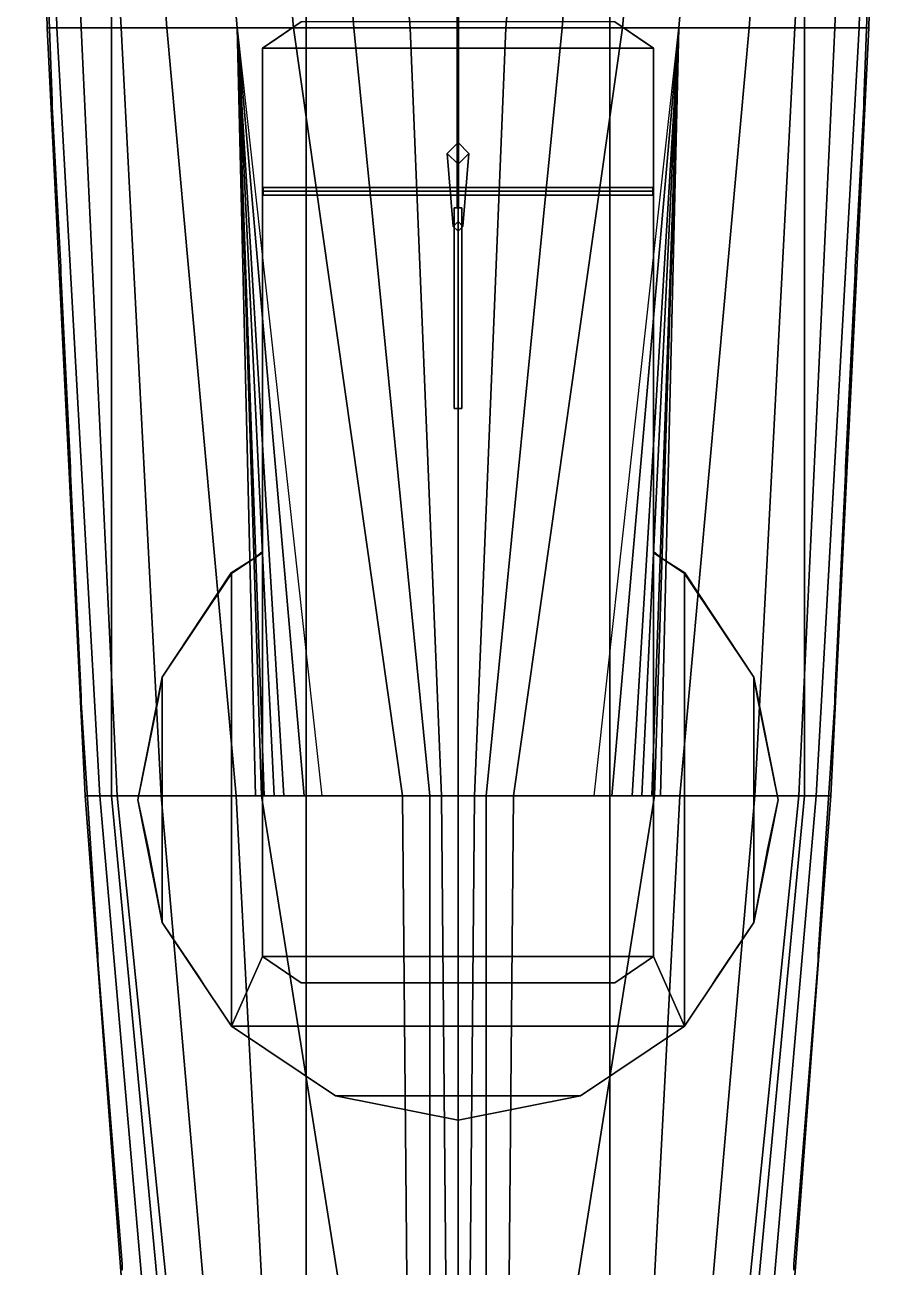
# Model space of a CAD drawing. Extents: x -4.6 to 4.6, y -46 to 43.8.
# Drawn here: x -4.45 to 4.45, y -32.12 to -19.36 of the extents above; entities that cross this region are included whole.
import ezdxf

# ---------------------------------------------------------------- set-up
doc = ezdxf.new("R2010")
doc.units = 0
doc.layers.get('0').update_dxf_attribs({"linetype": 'CONTINUOUS'})
doc.layers.add('RAILINGS', color=6, linetype='CONTINUOUS')
doc.layers.add('SUPERSTRUCTURE', color=3, linetype='CONTINUOUS')

msp = doc.modelspace()

# ---------------------------------------------------------------- linework, layer by layer
for points in [[(-0.01, -21.23, 12.44), (0.005, -21.23, 12.449), (0.005, 7.86, 19.67), (-0.01, 7.86, 19.66)], [(0.005, -21.23, 12.431), (-0.01, -21.23, 12.44), (-0.01, 7.86, 19.66), (0.005, 7.86, 19.65)], [(0.005, -21.23, 12.449), (0.005, -21.23, 12.431), (0.005, 7.86, 19.65), (0.005, 7.86, 19.67)], [(-4.45, -9.8, 2.87), (-4.35, -9.8, -0.05), (-4.12, -19.39, 0.93), (-4.22, -19.39, 2.89)], [(-3.56, -9.8, 2.98), (-4.45, -9.8, 2.87), (-4.22, -19.39, 2.89), (-3.56, -19.39, 2.98)], [(-4.35, -9.8, -0.05), (-4.21, -9.8, -0.6), (-3.87, -19.39, -0.08), (-4.12, -19.39, 0.93)], [(-4.21, -9.8, -0.6), (-3.99, -9.8, -1.15), (-3.46, -19.39, -0.98), (-3.87, -19.39, -0.08)], [(-3.99, -9.8, -1.15), (-3.69, -9.8, -1.7), (-2.99, -19.39, -1.7), (-3.46, -19.39, -0.98)], [(-3.69, -9.8, -1.7), (-3.11, -9.8, -2.46), (-2.27, -19.39, -2.46), (-2.99, -19.39, -1.7)], [(-1.56, -9.8, 3.08), (-3.56, -9.8, 2.98), (-3.56, -19.39, 2.98), (-1.56, -19.39, 3.08)], [(-3.11, -9.8, -2.46), (-2.54, -9.8, -2.96), (-1.69, -19.39, -2.9), (-2.27, -19.39, -2.46)], [(-2.54, -9.8, -2.96), (-1.82, -9.8, -3.35), (-1.07, -19.39, -3.23), (-1.69, -19.39, -2.9)], [(-1.82, -9.8, -3.35), (-1.34, -9.8, -3.45), (-0.49, -19.39, -3.44), (-1.07, -19.39, -3.23)], [(0, -9.8, 3.08), (-1.56, -9.8, 3.08), (-1.56, -19.39, 3.08), (0, -19.39, 3.08)], [(0, -19.39, -3.48), (-0.49, -19.39, -3.44), (-1.34, -9.8, -3.45), (0, -9.8, -3.48)], [(0, -9.8, -3.48), (1.34, -9.8, -3.45), (0.49, -19.39, -3.44), (0, -19.39, -3.48)], [(0, -19.39, 3.08), (1.56, -19.39, 3.08), (1.56, -9.8, 3.08), (0, -9.8, 3.08)], [(1.07, -19.39, -3.23), (0.49, -19.39, -3.44), (1.34, -9.8, -3.45), (1.82, -9.8, -3.35)], [(1.69, -19.39, -2.9), (1.07, -19.39, -3.23), (1.82, -9.8, -3.35), (2.54, -9.8, -2.96)], [(1.56, -19.39, 3.08), (3.56, -19.39, 2.98), (3.56, -9.8, 2.98), (1.56, -9.8, 3.08)], [(2.27, -19.39, -2.46), (1.69, -19.39, -2.9), (2.54, -9.8, -2.96), (3.11, -9.8, -2.46)], [(2.99, -19.39, -1.7), (2.27, -19.39, -2.46), (3.11, -9.8, -2.46), (3.69, -9.8, -1.7)], [(3.46, -19.39, -0.98), (2.99, -19.39, -1.7), (3.69, -9.8, -1.7), (3.99, -9.8, -1.15)], [(3.87, -19.39, -0.08), (3.46, -19.39, -0.98), (3.99, -9.8, -1.15), (4.21, -9.8, -0.6)], [(3.56, -19.39, 2.98), (4.22, -19.39, 2.89), (4.45, -9.8, 2.87), (3.56, -9.8, 2.98)], [(4.12, -19.39, 0.93), (3.87, -19.39, -0.08), (4.21, -9.8, -0.6), (4.35, -9.8, -0.05)], [(4.22, -19.39, 2.89), (4.12, -19.39, 0.93), (4.35, -9.8, -0.05), (4.45, -9.8, 2.87)], [(-4.22, -19.39, 2.89), (-4.12, -19.39, 0.93), (-3.68, -27.28, 0.64), (-3.83, -27.28, 2.93)], [(-3.56, -19.39, 2.98), (-4.22, -19.39, 2.89), (-3.83, -27.28, 2.93), (-3.56, -27.28, 2.98)], [(-4.12, -19.39, 0.93), (-3.87, -19.39, -0.08), (-3.5, -27.28, 0.21), (-3.68, -27.28, 0.64)], [(-3.87, -19.39, -0.08), (-3.46, -19.39, -0.98), (-3.05, -27.28, -0.38), (-3.5, -27.28, 0.21)], [(-1.56, -19.39, 3.08), (-3.56, -19.39, 2.98), (-3.56, -27.28, 2.98), (-1.56, -27.28, 3.08)], [(-3.46, -19.39, -0.98), (-2.99, -19.39, -1.7), (-2.28, -27.28, -1.06), (-3.05, -27.28, -0.38)], [(-2.99, -19.39, -1.7), (-2.27, -19.39, -2.46), (-2.02, -27.28, -1.47), (-2.28, -27.28, -1.06)], [(-2.27, -19.39, -2.46), (-1.69, -19.39, -2.9), (-0.57, -27.28, -2.75), (-2.02, -27.28, -1.47)], [(-2.27, -19.39, -2.46), (-2.27, -19.39, -2.46), (-1.4, -27.28, -2.01), (-1.58, -27.28, -2.01)], [(-2.27, -19.39, -2.46), (-2.27, -19.39, -2.46), (-1.58, -27.28, -2.01), (-1.79, -27.28, -2.1)], [(-2.27, -19.39, -2.46), (-2.27, -19.39, -2.46), (-1.79, -27.28, -2.1), (-1.89, -27.28, -2.1)], [(-2.27, -19.39, -2.46), (-2.27, -19.39, -2.46), (-1.89, -27.28, -2.1), (-1.99, -27.28, -2.05)], [(-2.27, -19.39, -2.46), (-2.27, -19.39, -2.46), (-1.99, -27.28, -2.05), (-2.08, -27.28, -1.9)], [(-2.27, -19.39, -2.46), (-2.27, -19.39, -2.46), (-2.08, -27.28, -1.9), (-2.08, -27.28, -1.78)], [(-2.27, -19.39, -2.46), (-2.27, -19.39, -2.46), (-2.08, -27.28, -1.78), (-2.02, -27.28, -1.66)], [(-2.27, -19.39, -2.46), (-2.27, -19.39, -2.46), (-2.02, -27.28, -1.66), (-2.02, -27.28, -1.47)], [(-1.69, -19.39, -2.9), (-1.07, -19.39, -3.23), (-0.29, -27.28, -3.12), (-0.57, -27.28, -2.75)], [(0, -19.39, 3.08), (-1.56, -19.39, 3.08), (-1.56, -27.28, 3.08), (0, -27.28, 3.08)], [(-1.07, -19.39, -3.23), (-0.49, -19.39, -3.44), (-0.17, -27.28, -3.37), (-0.29, -27.28, -3.12)], [(0, -27.28, -3.48), (-0.17, -27.28, -3.37), (-0.49, -19.39, -3.44), (0, -19.39, -3.48)], [(0, -19.39, -3.48), (0.49, -19.39, -3.44), (0.17, -27.28, -3.37), (0, -27.28, -3.48)], [(0, -27.28, 3.08), (1.56, -27.28, 3.08), (1.56, -19.39, 3.08), (0, -19.39, 3.08)], [(0.29, -27.28, -3.12), (0.17, -27.28, -3.37), (0.49, -19.39, -3.44), (1.07, -19.39, -3.23)], [(0.57, -27.28, -2.75), (0.29, -27.28, -3.12), (1.07, -19.39, -3.23), (1.69, -19.39, -2.9)], [(2.02, -27.28, -1.47), (0.57, -27.28, -2.75), (1.69, -19.39, -2.9), (2.27, -19.39, -2.46)], [(1.58, -27.28, -2.01), (1.4, -27.28, -2.01), (2.27, -19.39, -2.46)], [(1.56, -27.28, 3.08), (3.56, -27.28, 2.98), (3.56, -19.39, 2.98), (1.56, -19.39, 3.08)], [(1.79, -27.28, -2.1), (1.58, -27.28, -2.01), (2.27, -19.39, -2.46)], [(1.89, -27.28, -2.1), (1.79, -27.28, -2.1), (2.27, -19.39, -2.46)], [(1.99, -27.28, -2.05), (1.89, -27.28, -2.1), (2.27, -19.39, -2.46)], [(2.08, -27.28, -1.9), (1.99, -27.28, -2.05), (2.27, -19.39, -2.46)], [(2.28, -27.28, -1.06), (2.02, -27.28, -1.47), (2.27, -19.39, -2.46), (2.99, -19.39, -1.7)], [(2.02, -27.28, -1.47), (2.02, -27.28, -1.66), (2.27, -19.39, -2.46)], [(2.02, -27.28, -1.66), (2.08, -27.28, -1.78), (2.27, -19.39, -2.46)], [(2.08, -27.28, -1.78), (2.08, -27.28, -1.9), (2.27, -19.39, -2.46)], [(3.05, -27.28, -0.38), (2.28, -27.28, -1.06), (2.99, -19.39, -1.7), (3.46, -19.39, -0.98)], [(3.5, -27.28, 0.21), (3.05, -27.28, -0.38), (3.46, -19.39, -0.98), (3.87, -19.39, -0.08)], [(3.68, -27.28, 0.64), (3.5, -27.28, 0.21), (3.87, -19.39, -0.08), (4.12, -19.39, 0.93)], [(3.56, -27.28, 2.98), (3.83, -27.28, 2.93), (4.22, -19.39, 2.89), (3.56, -19.39, 2.98)], [(3.83, -27.28, 2.93), (3.68, -27.28, 0.64), (4.12, -19.39, 0.93), (4.22, -19.39, 2.89)], [(0, -20.57, 5.02), (-0.11, -20.68, 5.02), (-0.05, -21.43, 14.13), (0, -21.38, 14.13)], [(0.11, -20.68, 5.02), (0, -20.57, 5.02), (0, -21.38, 14.13), (0.05, -21.43, 14.13)], [(-0.11, -20.68, 5.02), (0, -20.79, 5.02), (0, -21.48, 14.13), (-0.05, -21.43, 14.13)], [(0, -20.79, 5.02), (0.11, -20.68, 5.02), (0.05, -21.43, 14.13), (0, -21.48, 14.13)], [(-2, -21.03, 9.73), (-2, -21.07, 9.77), (2, -21.07, 9.77), (2, -21.03, 9.73)], [(-2, -21.07, 9.69), (-2, -21.03, 9.73), (2, -21.03, 9.73), (2, -21.07, 9.69)], [(-2, -21.03, 9.73), (-2, -21.07, 9.69), (-2, -21.11, 9.73), (-2, -21.07, 9.77)], [(2, -21.07, 9.77), (2, -21.11, 9.73), (2, -21.07, 9.69), (2, -21.03, 9.73)], [(-2, -21.07, 9.77), (-2, -21.11, 9.73), (2, -21.11, 9.73), (2, -21.07, 9.77)], [(-2, -21.11, 9.73), (-2, -21.07, 9.69), (2, -21.07, 9.69), (2, -21.11, 9.73)], [(-0.04, -21.24, 11.77), (0, -21.24, 11.73), (0, -23.3, 13.16), (-0.04, -23.3, 13.2)], [(0, -21.24, 11.81), (-0.04, -21.24, 11.77), (-0.04, -23.3, 13.2), (0, -23.3, 13.24)], [(0, -21.24, 11.73), (0.04, -21.24, 11.77), (0.04, -23.3, 13.2), (0, -23.3, 13.16)], [(0.04, -21.24, 11.77), (0, -21.24, 11.81), (0, -23.3, 13.24), (0.04, -23.3, 13.2)], [(0.05, -21.43, 14.13), (0, -21.38, 14.13), (-0.05, -21.43, 14.13), (0, -21.48, 14.13)], [(0.04, -23.3, 13.2), (0, -23.3, 13.24), (-0.04, -23.3, 13.2), (0, -23.3, 13.16)], [(-2.326, -24.994, 5.02), (-2.01, -24.782, 5.02), (-2.01, -24.782, 4.92), (-2.326, -24.994, 4.92)], [(-2.326, -29.646, 5.02), (-2.01, -28.93, 5.02), (-2.01, -24.782, 5.02), (-2.326, -24.994, 5.02)], [(-2.326, -24.994, 4.92), (-2.01, -24.782, 4.92), (-2.01, -28.93, 4.92), (-2.326, -29.646, 4.92)], [(2.01, -24.782, 5.02), (2.326, -24.994, 5.02), (2.326, -24.994, 4.92), (2.01, -24.782, 4.92)], [(2.326, -29.646, 4.92), (2.01, -28.93, 4.92), (2.01, -24.782, 4.92), (2.326, -24.994, 4.92)], [(2.326, -24.994, 5.02), (2.01, -24.782, 5.02), (2.01, -28.93, 5.02), (2.326, -29.646, 5.02)], [(-3.04, -26.061, 5.02), (-2.326, -24.994, 5.02), (-2.326, -24.994, 4.92), (-3.04, -26.061, 4.92)], [(-3.04, -28.579, 5.02), (-2.326, -29.646, 5.02), (-2.326, -24.994, 5.02), (-3.04, -26.061, 5.02)], [(-3.04, -26.061, 4.92), (-2.326, -24.994, 4.92), (-2.326, -29.646, 4.92), (-3.04, -28.579, 4.92)], [(2.326, -24.994, 5.02), (3.04, -26.061, 5.02), (3.04, -26.061, 4.92), (2.326, -24.994, 4.92)], [(3.04, -28.579, 4.92), (2.326, -29.646, 4.92), (2.326, -24.994, 4.92), (3.04, -26.061, 4.92)], [(3.04, -26.061, 5.02), (2.326, -24.994, 5.02), (2.326, -29.646, 5.02), (3.04, -28.579, 5.02)], [(-3.29, -27.32, 5.02), (-3.04, -26.061, 5.02), (-3.04, -26.061, 4.92), (-3.29, -27.32, 4.92)], [(-3.29, -27.32, 5.02), (-3.04, -28.579, 5.02), (-3.04, -26.061, 5.02), (-3.29, -27.32, 5.02)], [(-3.29, -27.32, 4.92), (-3.04, -26.061, 4.92), (-3.04, -28.579, 4.92), (-3.29, -27.32, 4.92)], [(3.04, -26.061, 5.02), (3.29, -27.32, 5.02), (3.29, -27.32, 4.92), (3.04, -26.061, 4.92)], [(3.29, -27.32, 4.92), (3.04, -28.579, 4.92), (3.04, -26.061, 4.92), (3.29, -27.32, 4.92)], [(3.29, -27.32, 5.02), (3.04, -26.061, 5.02), (3.04, -28.579, 5.02), (3.29, -27.32, 5.02)], [(-3.83, -27.28, 2.93), (-3.68, -27.28, 0.64), (-3.02, -34.9, 0.98), (-3.26, -34.9, 2.88)], [(-3.56, -27.28, 2.98), (-3.83, -27.28, 2.93), (-3.26, -34.9, 2.88), (-2.84, -34.9, 3.01)], [(-3.68, -27.28, 0.64), (-3.5, -27.28, 0.21), (-2.73, -34.9, 0.33), (-3.02, -34.9, 0.98)], [(-1.56, -27.28, 3.08), (-3.56, -27.28, 2.98), (-2.84, -34.9, 3.01), (-1.56, -34.9, 3.08)], [(-3.5, -27.28, 0.21), (-3.05, -27.28, -0.38), (-2.39, -34.9, -0.1), (-2.73, -34.9, 0.33)], [(-3.05, -27.28, -0.38), (-2.28, -27.28, -1.06), (-1.88, -34.9, -0.45), (-2.39, -34.9, -0.1)], [(-2.28, -27.28, -1.06), (-2.02, -27.28, -1.47), (-0.81, -34.9, -0.98), (-1.88, -34.9, -0.45)], [(-2.08, -27.28, -1.78), (-1.79, -27.28, -2.1), (-1.58, -27.28, -2.01), (-2.02, -27.28, -1.66)], [(-2.08, -27.28, -1.9), (-1.89, -27.28, -2.1), (-1.79, -27.28, -2.1), (-2.08, -27.28, -1.78)], [(-1.99, -27.28, -2.05), (-1.99, -27.28, -2.05), (-1.89, -27.28, -2.1), (-2.08, -27.28, -1.9)], [(-2.02, -27.28, -1.47), (-0.57, -27.28, -2.75), (-0.5, -34.9, -1.2), (-0.81, -34.9, -0.98)], [(-2.02, -27.28, -1.66), (-1.58, -27.28, -2.01), (-1.4, -27.28, -2.01), (-2.02, -27.28, -1.47)], [(0, -27.28, 3.08), (-1.56, -27.28, 3.08), (-1.56, -34.9, 3.08), (0, -34.9, 3.08)], [(-0.57, -27.28, -2.75), (-0.29, -27.28, -3.12), (-0.29, -34.9, -1.47), (-0.5, -34.9, -1.2)], [(-0.29, -27.28, -3.12), (-0.17, -27.28, -3.37), (-0.1, -34.9, -1.79), (-0.29, -34.9, -1.47)], [(0, -34.9, -2.04), (-0.1, -34.9, -1.79), (-0.17, -27.28, -3.37), (0, -27.28, -3.48)], [(0, -34.9, 3.08), (1.56, -34.9, 3.08), (1.56, -27.28, 3.08), (0, -27.28, 3.08)], [(0, -27.28, -3.48), (0.17, -27.28, -3.37), (0.1, -34.9, -1.79), (0, -34.9, -2.04)], [(0.29, -34.9, -1.47), (0.1, -34.9, -1.79), (0.17, -27.28, -3.37), (0.29, -27.28, -3.12)], [(0.5, -34.9, -1.2), (0.29, -34.9, -1.47), (0.29, -27.28, -3.12), (0.57, -27.28, -2.75)], [(0.81, -34.9, -0.98), (0.5, -34.9, -1.2), (0.57, -27.28, -2.75), (2.02, -27.28, -1.47)], [(1.88, -34.9, -0.45), (0.81, -34.9, -0.98), (2.02, -27.28, -1.47), (2.28, -27.28, -1.06)], [(1.4, -27.28, -2.01), (1.58, -27.28, -2.01), (2.02, -27.28, -1.66), (2.02, -27.28, -1.47)], [(1.56, -34.9, 3.08), (2.84, -34.9, 3.01), (3.56, -27.28, 2.98), (1.56, -27.28, 3.08)], [(1.58, -27.28, -2.01), (1.79, -27.28, -2.1), (2.08, -27.28, -1.78), (2.02, -27.28, -1.66)], [(1.79, -27.28, -2.1), (1.89, -27.28, -2.1), (2.08, -27.28, -1.9), (2.08, -27.28, -1.78)], [(2.39, -34.9, -0.1), (1.88, -34.9, -0.45), (2.28, -27.28, -1.06), (3.05, -27.28, -0.38)], [(1.89, -27.28, -2.1), (1.99, -27.28, -2.05), (1.99, -27.28, -2.05), (2.08, -27.28, -1.9)], [(2.73, -34.9, 0.33), (2.39, -34.9, -0.1), (3.05, -27.28, -0.38), (3.5, -27.28, 0.21)], [(3.02, -34.9, 0.98), (2.73, -34.9, 0.33), (3.5, -27.28, 0.21), (3.68, -27.28, 0.64)], [(2.84, -34.9, 3.01), (3.26, -34.9, 2.88), (3.83, -27.28, 2.93), (3.56, -27.28, 2.98)], [(3.26, -34.9, 2.88), (3.02, -34.9, 0.98), (3.68, -27.28, 0.64), (3.83, -27.28, 2.93)], [(-3.04, -28.579, 5.02), (-3.29, -27.32, 5.02), (-3.29, -27.32, 4.92), (-3.04, -28.579, 4.92)], [(3.29, -27.32, 5.02), (3.04, -28.579, 5.02), (3.04, -28.579, 4.92), (3.29, -27.32, 4.92)], [(-2.326, -29.646, 5.02), (-3.04, -28.579, 5.02), (-3.04, -28.579, 4.92), (-2.326, -29.646, 4.92)], [(3.04, -28.579, 5.02), (2.326, -29.646, 5.02), (2.326, -29.646, 4.92), (3.04, -28.579, 4.92)], [(2.326, -29.646, 5.02), (2.01, -28.93, 5.02), (-2.01, -28.93, 5.02), (-2.326, -29.646, 5.02)], [(-2.326, -29.646, 4.92), (-2.01, -28.93, 4.92), (2.01, -28.93, 4.92), (2.326, -29.646, 4.92)], [(-1.259, -30.36, 5.02), (-2.326, -29.646, 5.02), (-2.326, -29.646, 4.92), (-1.259, -30.36, 4.92)], [(1.259, -30.36, 5.02), (2.326, -29.646, 5.02), (-2.326, -29.646, 5.02), (-1.259, -30.36, 5.02)], [(-1.259, -30.36, 4.92), (-2.326, -29.646, 4.92), (2.326, -29.646, 4.92), (1.259, -30.36, 4.92)], [(2.326, -29.646, 5.02), (1.259, -30.36, 5.02), (1.259, -30.36, 4.92), (2.326, -29.646, 4.92)], [(0, -30.61, 5.02), (-1.259, -30.36, 5.02), (-1.259, -30.36, 4.92), (0, -30.61, 4.92)], [(0, -30.61, 5.02), (1.259, -30.36, 5.02), (-1.259, -30.36, 5.02), (0, -30.61, 5.02)], [(0, -30.61, 4.92), (-1.259, -30.36, 4.92), (1.259, -30.36, 4.92), (0, -30.61, 4.92)], [(1.259, -30.36, 5.02), (0, -30.61, 5.02), (0, -30.61, 4.92), (1.259, -30.36, 4.92)]]:
    msp.add_3dface(points)
at = {"layer": 'RAILINGS'}
for points in [[(-4.25, -17.92, 4.08), (-4.25, -17.92, 4.14), (-4.17, -20.14, 4.14), (-4.17, -20.14, 4.08)], [(-4.17, -20.14, 4.08), (-4.17, -20.14, 4.14), (-4.25, -17.92, 4.14), (-4.25, -17.92, 4.08)], [(-4.17, -20.14, 3.67), (-4.17, -20.14, 3.73), (-4.25, -17.92, 3.73), (-4.25, -17.92, 3.67)], [(-4.25, -17.92, 3.67), (-4.25, -17.92, 3.73), (-4.17, -20.14, 3.73), (-4.17, -20.14, 3.67)], [(-4.25, -17.92, 3.26), (-4.25, -17.92, 3.32), (-4.17, -20.14, 3.32), (-4.17, -20.14, 3.26)], [(-4.17, -20.14, 3.26), (-4.17, -20.14, 3.32), (-4.25, -17.92, 3.32), (-4.25, -17.92, 3.26)], [(4.17, -20.14, 3.26), (4.17, -20.14, 3.32), (4.25, -17.92, 3.32), (4.25, -17.92, 3.26)], [(4.25, -17.92, 3.26), (4.25, -17.92, 3.32), (4.17, -20.14, 3.32), (4.17, -20.14, 3.26)], [(4.25, -17.92, 3.67), (4.25, -17.92, 3.73), (4.17, -20.14, 3.73), (4.17, -20.14, 3.67)], [(4.17, -20.14, 3.67), (4.17, -20.14, 3.73), (4.25, -17.92, 3.73), (4.25, -17.92, 3.67)], [(4.17, -20.14, 4.08), (4.17, -20.14, 4.14), (4.25, -17.92, 4.14), (4.25, -17.92, 4.08)], [(4.25, -17.92, 4.08), (4.25, -17.92, 4.14), (4.17, -20.14, 4.14), (4.17, -20.14, 4.08)], [(-1.86, -19.5, 5.85), (-1.86, -19.5, 5.91), (-1.61, -19.33, 5.91), (-1.61, -19.33, 5.85)], [(-1.61, -19.33, 5.85), (-1.61, -19.33, 5.91), (-1.86, -19.5, 5.91), (-1.86, -19.5, 5.85)], [(-1.86, -19.5, 5.53), (-1.86, -19.5, 5.59), (-1.61, -19.33, 5.59), (-1.61, -19.33, 5.53)], [(-1.61, -19.33, 5.53), (-1.61, -19.33, 5.59), (-1.86, -19.5, 5.59), (-1.86, -19.5, 5.53)], [(1.61, -19.33, 5.53), (1.61, -19.33, 5.59), (1.86, -19.5, 5.59), (1.86, -19.5, 5.53)], [(1.86, -19.5, 5.53), (1.86, -19.5, 5.59), (1.61, -19.33, 5.59), (1.61, -19.33, 5.53)], [(1.86, -19.5, 5.85), (1.86, -19.5, 5.91), (1.61, -19.33, 5.91), (1.61, -19.33, 5.85)], [(1.61, -19.33, 5.85), (1.61, -19.33, 5.91), (1.86, -19.5, 5.91), (1.86, -19.5, 5.85)], [(-2.01, -19.6, 5.02), (-1.86, -19.5, 5.02), (-1.86, -19.5, 5.91), (-2.01, -19.6, 5.91)], [(-2.01, -19.6, 5.91), (-1.86, -19.5, 5.91), (-1.86, -19.5, 5.02), (-2.01, -19.6, 5.02)], [(2.01, -19.6, 5.91), (1.86, -19.5, 5.91), (1.86, -19.5, 5.02), (2.01, -19.6, 5.02)], [(2.01, -19.6, 5.02), (1.86, -19.5, 5.02), (1.86, -19.5, 5.91), (2.01, -19.6, 5.91)], [(-2.01, -23.4, 5.85), (-2.01, -23.4, 5.91), (-2.01, -19.6, 5.91), (-2.01, -19.6, 5.85)], [(-2.01, -19.6, 5.85), (-2.01, -19.6, 5.91), (-2.01, -23.4, 5.91), (-2.01, -23.4, 5.85)], [(-2.01, -23.4, 5.53), (-2.01, -23.4, 5.59), (-2.01, -19.6, 5.59), (-2.01, -19.6, 5.53)], [(-2.01, -19.6, 5.53), (-2.01, -19.6, 5.59), (-2.01, -23.4, 5.59), (-2.01, -23.4, 5.53)], [(2.01, -19.6, 5.53), (2.01, -19.6, 5.59), (2.01, -23.4, 5.59), (2.01, -23.4, 5.53)], [(2.01, -23.4, 5.53), (2.01, -23.4, 5.59), (2.01, -19.6, 5.59), (2.01, -19.6, 5.53)], [(2.01, -23.4, 5.85), (2.01, -23.4, 5.91), (2.01, -19.6, 5.91), (2.01, -19.6, 5.85)], [(2.01, -19.6, 5.85), (2.01, -19.6, 5.91), (2.01, -23.4, 5.91), (2.01, -23.4, 5.85)], [(-4.17, -20.2, 2.88), (-4.17, -20.14, 2.88), (-4.17, -20.14, 4.14), (-4.17, -20.2, 4.14)], [(-4.17, -20.2, 4.14), (-4.17, -20.14, 4.14), (-4.17, -20.14, 2.88), (-4.17, -20.2, 2.88)], [(4.17, -20.2, 2.88), (4.17, -20.14, 2.88), (4.17, -20.14, 4.14), (4.17, -20.2, 4.14)], [(4.17, -20.2, 4.14), (4.17, -20.14, 4.14), (4.17, -20.14, 2.88), (4.17, -20.2, 2.88)], [(-4.08, -21.85, 4.08), (-4.08, -21.85, 4.14), (-4.17, -20.2, 4.14), (-4.17, -20.2, 4.08)], [(-4.17, -20.2, 4.08), (-4.17, -20.2, 4.14), (-4.08, -21.85, 4.14), (-4.08, -21.85, 4.08)], [(-4.17, -20.2, 3.67), (-4.17, -20.2, 3.73), (-4.08, -21.85, 3.73), (-4.08, -21.85, 3.67)], [(-4.08, -21.85, 3.67), (-4.08, -21.85, 3.73), (-4.17, -20.2, 3.73), (-4.17, -20.2, 3.67)], [(-4.08, -21.85, 3.26), (-4.08, -21.85, 3.32), (-4.17, -20.2, 3.32), (-4.17, -20.2, 3.26)], [(-4.17, -20.2, 3.26), (-4.17, -20.2, 3.32), (-4.08, -21.85, 3.32), (-4.08, -21.85, 3.26)], [(4.17, -20.2, 3.26), (4.17, -20.2, 3.32), (4.08, -21.85, 3.32), (4.08, -21.85, 3.26)], [(4.08, -21.85, 3.26), (4.08, -21.85, 3.32), (4.17, -20.2, 3.32), (4.17, -20.2, 3.26)], [(4.08, -21.85, 3.67), (4.08, -21.85, 3.73), (4.17, -20.2, 3.73), (4.17, -20.2, 3.67)], [(4.17, -20.2, 3.67), (4.17, -20.2, 3.73), (4.08, -21.85, 3.73), (4.08, -21.85, 3.67)], [(4.17, -20.2, 4.08), (4.17, -20.2, 4.14), (4.08, -21.85, 4.14), (4.08, -21.85, 4.08)], [(4.08, -21.85, 4.08), (4.08, -21.85, 4.14), (4.17, -20.2, 4.14), (4.17, -20.2, 4.08)], [(-2.01, -21.19, 5.91), (-2.01, -21.13, 5.91), (-2.01, -21.13, 5.02), (-2.01, -21.19, 5.02)], [(-2.01, -21.19, 5.02), (-2.01, -21.13, 5.02), (-2.01, -21.13, 5.91), (-2.01, -21.19, 5.91)], [(2.01, -21.19, 5.91), (2.01, -21.13, 5.91), (2.01, -21.13, 5.02), (2.01, -21.19, 5.02)], [(2.01, -21.19, 5.02), (2.01, -21.13, 5.02), (2.01, -21.13, 5.91), (2.01, -21.19, 5.91)], [(-4.08, -21.91, 4.14), (-4.08, -21.85, 4.14), (-4.08, -21.85, 2.9), (-4.08, -21.91, 2.9)], [(-4.08, -21.91, 2.9), (-4.08, -21.85, 2.9), (-4.08, -21.85, 4.14), (-4.08, -21.91, 4.14)], [(-4.08, -21.91, 4.08), (-4.08, -21.91, 4.14), (-3.98, -23.91, 4.14), (-3.98, -23.91, 4.08)], [(-3.98, -23.91, 4.08), (-3.98, -23.91, 4.14), (-4.08, -21.91, 4.14), (-4.08, -21.91, 4.08)], [(-3.98, -23.91, 3.67), (-3.98, -23.91, 3.73), (-4.08, -21.91, 3.73), (-4.08, -21.91, 3.67)], [(-4.08, -21.91, 3.67), (-4.08, -21.91, 3.73), (-3.98, -23.91, 3.73), (-3.98, -23.91, 3.67)], [(-4.08, -21.91, 3.26), (-4.08, -21.91, 3.32), (-3.98, -23.91, 3.32), (-3.98, -23.91, 3.26)], [(-3.98, -23.91, 3.26), (-3.98, -23.91, 3.32), (-4.08, -21.91, 3.32), (-4.08, -21.91, 3.26)], [(3.98, -23.91, 3.26), (3.98, -23.91, 3.32), (4.08, -21.91, 3.32), (4.08, -21.91, 3.26)], [(4.08, -21.91, 3.26), (4.08, -21.91, 3.32), (3.98, -23.91, 3.32), (3.98, -23.91, 3.26)], [(4.08, -21.91, 3.67), (4.08, -21.91, 3.73), (3.98, -23.91, 3.73), (3.98, -23.91, 3.67)], [(3.98, -23.91, 3.67), (3.98, -23.91, 3.73), (4.08, -21.91, 3.73), (4.08, -21.91, 3.67)], [(3.98, -23.91, 4.08), (3.98, -23.91, 4.14), (4.08, -21.91, 4.14), (4.08, -21.91, 4.08)], [(4.08, -21.91, 4.08), (4.08, -21.91, 4.14), (3.98, -23.91, 4.14), (3.98, -23.91, 4.08)], [(4.08, -21.91, 2.9), (4.08, -21.85, 2.9), (4.08, -21.85, 4.14), (4.08, -21.91, 4.14)], [(4.08, -21.91, 4.14), (4.08, -21.85, 4.14), (4.08, -21.85, 2.9), (4.08, -21.91, 2.9)], [(-2.01, -22.1, 5.02), (-2.01, -22.04, 5.02), (-2.01, -22.04, 5.91), (-2.01, -22.1, 5.91)], [(-2.01, -22.1, 5.91), (-2.01, -22.04, 5.91), (-2.01, -22.04, 5.02), (-2.01, -22.1, 5.02)], [(2.01, -22.1, 5.02), (2.01, -22.04, 5.02), (2.01, -22.04, 5.91), (2.01, -22.1, 5.91)], [(2.01, -22.1, 5.91), (2.01, -22.04, 5.91), (2.01, -22.04, 5.02), (2.01, -22.1, 5.02)], [(-2.01, -23.46, 5.91), (-2.01, -23.4, 5.91), (-2.01, -23.4, 5.02), (-2.01, -23.46, 5.02)], [(-2.01, -23.46, 5.02), (-2.01, -23.4, 5.02), (-2.01, -23.4, 5.91), (-2.01, -23.46, 5.91)], [(2.01, -23.46, 5.91), (2.01, -23.4, 5.91), (2.01, -23.4, 5.02), (2.01, -23.46, 5.02)], [(2.01, -23.46, 5.02), (2.01, -23.4, 5.02), (2.01, -23.4, 5.91), (2.01, -23.46, 5.91)], [(-2.01, -23.84, 5.91), (-2.01, -23.78, 5.91), (-2.01, -23.78, 5.02), (-2.01, -23.84, 5.02)], [(-2.01, -23.84, 5.02), (-2.01, -23.78, 5.02), (-2.01, -23.78, 5.91), (-2.01, -23.84, 5.91)], [(-2.01, -24.77, 5.85), (-2.01, -24.77, 5.91), (-2.01, -23.84, 5.91), (-2.01, -23.84, 5.85)], [(-2.01, -23.84, 5.85), (-2.01, -23.84, 5.91), (-2.01, -24.77, 5.91), (-2.01, -24.77, 5.85)], [(-2.01, -23.84, 5.53), (-2.01, -23.84, 5.59), (-2.01, -24.77, 5.59), (-2.01, -24.77, 5.53)], [(-2.01, -24.77, 5.53), (-2.01, -24.77, 5.59), (-2.01, -23.84, 5.59), (-2.01, -23.84, 5.53)], [(2.01, -23.84, 5.91), (2.01, -23.78, 5.91), (2.01, -23.78, 5.02), (2.01, -23.84, 5.02)], [(2.01, -23.84, 5.02), (2.01, -23.78, 5.02), (2.01, -23.78, 5.91), (2.01, -23.84, 5.91)], [(2.01, -24.77, 5.53), (2.01, -24.77, 5.59), (2.01, -23.84, 5.59), (2.01, -23.84, 5.53)], [(2.01, -23.84, 5.53), (2.01, -23.84, 5.59), (2.01, -24.77, 5.59), (2.01, -24.77, 5.53)], [(2.01, -23.84, 5.85), (2.01, -23.84, 5.91), (2.01, -24.77, 5.91), (2.01, -24.77, 5.85)], [(2.01, -24.77, 5.85), (2.01, -24.77, 5.91), (2.01, -23.84, 5.91), (2.01, -23.84, 5.85)], [(-3.98, -23.97, 2.9), (-3.98, -23.91, 2.9), (-3.98, -23.91, 4.14), (-3.98, -23.97, 4.14)], [(-3.98, -23.97, 4.14), (-3.98, -23.91, 4.14), (-3.98, -23.91, 2.9), (-3.98, -23.97, 2.9)], [(-3.87, -26.26, 4.08), (-3.87, -26.26, 4.14), (-3.98, -23.97, 4.14), (-3.98, -23.97, 4.08)], [(-3.98, -23.97, 4.08), (-3.98, -23.97, 4.14), (-3.87, -26.26, 4.14), (-3.87, -26.26, 4.08)], [(-3.98, -23.97, 3.67), (-3.98, -23.97, 3.73), (-3.87, -26.26, 3.73), (-3.87, -26.26, 3.67)], [(-3.87, -26.26, 3.67), (-3.87, -26.26, 3.73), (-3.98, -23.97, 3.73), (-3.98, -23.97, 3.67)], [(-3.87, -26.26, 3.26), (-3.87, -26.26, 3.32), (-3.98, -23.97, 3.32), (-3.98, -23.97, 3.26)], [(-3.98, -23.97, 3.26), (-3.98, -23.97, 3.32), (-3.87, -26.26, 3.32), (-3.87, -26.26, 3.26)], [(3.98, -23.97, 3.26), (3.98, -23.97, 3.32), (3.87, -26.26, 3.32), (3.87, -26.26, 3.26)], [(3.87, -26.26, 3.26), (3.87, -26.26, 3.32), (3.98, -23.97, 3.32), (3.98, -23.97, 3.26)], [(3.87, -26.26, 3.67), (3.87, -26.26, 3.73), (3.98, -23.97, 3.73), (3.98, -23.97, 3.67)], [(3.98, -23.97, 3.67), (3.98, -23.97, 3.73), (3.87, -26.26, 3.73), (3.87, -26.26, 3.67)], [(3.98, -23.97, 4.08), (3.98, -23.97, 4.14), (3.87, -26.26, 4.14), (3.87, -26.26, 4.08)], [(3.87, -26.26, 4.08), (3.87, -26.26, 4.14), (3.98, -23.97, 4.14), (3.98, -23.97, 4.08)], [(3.98, -23.97, 2.9), (3.98, -23.91, 2.9), (3.98, -23.91, 4.14), (3.98, -23.97, 4.14)], [(3.98, -23.97, 4.14), (3.98, -23.91, 4.14), (3.98, -23.91, 2.9), (3.98, -23.97, 2.9)], [(-2.33, -24.99, 5.85), (-2.33, -24.99, 5.91), (-2.08, -24.83, 5.91), (-2.08, -24.83, 5.85)], [(-2.08, -24.83, 5.85), (-2.08, -24.83, 5.91), (-2.33, -24.99, 5.91), (-2.33, -24.99, 5.85)], [(-2.08, -24.83, 5.53), (-2.08, -24.83, 5.59), (-2.33, -24.99, 5.59), (-2.33, -24.99, 5.53)], [(-2.33, -24.99, 5.53), (-2.33, -24.99, 5.59), (-2.08, -24.83, 5.59), (-2.08, -24.83, 5.53)], [(-2.08, -24.83, 5.02), (-2.01, -24.77, 5.02), (-2.01, -24.77, 5.91), (-2.08, -24.83, 5.91)], [(-2.08, -24.83, 5.91), (-2.01, -24.77, 5.91), (-2.01, -24.77, 5.02), (-2.08, -24.83, 5.02)], [(2.08, -24.83, 5.02), (2.01, -24.77, 5.02), (2.01, -24.77, 5.91), (2.08, -24.83, 5.91)], [(2.08, -24.83, 5.91), (2.01, -24.77, 5.91), (2.01, -24.77, 5.02), (2.08, -24.83, 5.02)], [(2.33, -24.99, 5.53), (2.33, -24.99, 5.59), (2.08, -24.83, 5.59), (2.08, -24.83, 5.53)], [(2.08, -24.83, 5.53), (2.08, -24.83, 5.59), (2.33, -24.99, 5.59), (2.33, -24.99, 5.53)], [(2.08, -24.83, 5.85), (2.08, -24.83, 5.91), (2.33, -24.99, 5.91), (2.33, -24.99, 5.85)], [(2.33, -24.99, 5.85), (2.33, -24.99, 5.91), (2.08, -24.83, 5.91), (2.08, -24.83, 5.85)], [(-3.04, -26.06, 5.85), (-3.04, -26.06, 5.91), (-2.33, -24.99, 5.91), (-2.33, -24.99, 5.85)], [(-2.33, -24.99, 5.85), (-2.33, -24.99, 5.91), (-3.04, -26.06, 5.91), (-3.04, -26.06, 5.85)], [(-2.33, -24.99, 5.53), (-2.33, -24.99, 5.59), (-3.04, -26.06, 5.59), (-3.04, -26.06, 5.53)], [(-3.04, -26.06, 5.53), (-3.04, -26.06, 5.59), (-2.33, -24.99, 5.59), (-2.33, -24.99, 5.53)], [(3.04, -26.06, 5.53), (3.04, -26.06, 5.59), (2.33, -24.99, 5.59), (2.33, -24.99, 5.53)], [(2.33, -24.99, 5.53), (2.33, -24.99, 5.59), (3.04, -26.06, 5.59), (3.04, -26.06, 5.53)], [(2.33, -24.99, 5.85), (2.33, -24.99, 5.91), (3.04, -26.06, 5.91), (3.04, -26.06, 5.85)], [(3.04, -26.06, 5.85), (3.04, -26.06, 5.91), (2.33, -24.99, 5.91), (2.33, -24.99, 5.85)], [(-3.07, -26.23, 5.85), (-3.07, -26.23, 5.91), (-3.04, -26.06, 5.91), (-3.04, -26.06, 5.85)], [(-3.04, -26.06, 5.85), (-3.04, -26.06, 5.91), (-3.07, -26.23, 5.91), (-3.07, -26.23, 5.85)], [(-3.07, -26.23, 5.53), (-3.07, -26.23, 5.59), (-3.04, -26.06, 5.59), (-3.04, -26.06, 5.53)], [(-3.04, -26.06, 5.53), (-3.04, -26.06, 5.59), (-3.07, -26.23, 5.59), (-3.07, -26.23, 5.53)], [(3.04, -26.06, 5.53), (3.04, -26.06, 5.59), (3.07, -26.23, 5.59), (3.07, -26.23, 5.53)], [(3.07, -26.23, 5.53), (3.07, -26.23, 5.59), (3.04, -26.06, 5.59), (3.04, -26.06, 5.53)], [(3.07, -26.23, 5.85), (3.07, -26.23, 5.91), (3.04, -26.06, 5.91), (3.04, -26.06, 5.85)], [(3.04, -26.06, 5.85), (3.04, -26.06, 5.91), (3.07, -26.23, 5.91), (3.07, -26.23, 5.85)], [(-3.87, -26.32, 4.14), (-3.87, -26.26, 4.14), (-3.87, -26.26, 2.92), (-3.87, -26.32, 2.92)], [(-3.87, -26.32, 2.92), (-3.87, -26.26, 2.92), (-3.87, -26.26, 4.14), (-3.87, -26.32, 4.14)], [(-3.08, -26.29, 5.02), (-3.07, -26.23, 5.02), (-3.07, -26.23, 5.91), (-3.08, -26.29, 5.91)], [(-3.08, -26.29, 5.91), (-3.07, -26.23, 5.91), (-3.07, -26.23, 5.02), (-3.08, -26.29, 5.02)], [(3.08, -26.29, 5.91), (3.07, -26.23, 5.91), (3.07, -26.23, 5.02), (3.08, -26.29, 5.02)], [(3.08, -26.29, 5.02), (3.07, -26.23, 5.02), (3.07, -26.23, 5.91), (3.08, -26.29, 5.91)], [(3.87, -26.32, 2.92), (3.87, -26.26, 2.92), (3.87, -26.26, 4.14), (3.87, -26.32, 4.14)], [(3.87, -26.32, 4.14), (3.87, -26.26, 4.14), (3.87, -26.26, 2.92), (3.87, -26.32, 2.92)], [(-3.87, -26.32, 4.08), (-3.87, -26.32, 4.14), (-3.7, -28.91, 4.14), (-3.7, -28.91, 4.08)], [(-3.7, -28.91, 4.08), (-3.7, -28.91, 4.14), (-3.87, -26.32, 4.14), (-3.87, -26.32, 4.08)], [(-3.7, -28.91, 3.67), (-3.7, -28.91, 3.73), (-3.87, -26.32, 3.73), (-3.87, -26.32, 3.67)], [(-3.87, -26.32, 3.67), (-3.87, -26.32, 3.73), (-3.7, -28.91, 3.73), (-3.7, -28.91, 3.67)], [(-3.87, -26.32, 3.26), (-3.87, -26.32, 3.32), (-3.7, -28.91, 3.32), (-3.7, -28.91, 3.26)], [(-3.7, -28.91, 3.26), (-3.7, -28.91, 3.32), (-3.87, -26.32, 3.32), (-3.87, -26.32, 3.26)], [(-3.29, -27.32, 5.85), (-3.29, -27.32, 5.91), (-3.08, -26.29, 5.91), (-3.08, -26.29, 5.85)], [(-3.08, -26.29, 5.85), (-3.08, -26.29, 5.91), (-3.29, -27.32, 5.91), (-3.29, -27.32, 5.85)], [(-3.29, -27.32, 5.53), (-3.29, -27.32, 5.59), (-3.08, -26.29, 5.59), (-3.08, -26.29, 5.53)], [(-3.08, -26.29, 5.53), (-3.08, -26.29, 5.59), (-3.29, -27.32, 5.59), (-3.29, -27.32, 5.53)], [(3.08, -26.29, 5.53), (3.08, -26.29, 5.59), (3.29, -27.32, 5.59), (3.29, -27.32, 5.53)], [(3.29, -27.32, 5.53), (3.29, -27.32, 5.59), (3.08, -26.29, 5.59), (3.08, -26.29, 5.53)], [(3.29, -27.32, 5.85), (3.29, -27.32, 5.91), (3.08, -26.29, 5.91), (3.08, -26.29, 5.85)], [(3.08, -26.29, 5.85), (3.08, -26.29, 5.91), (3.29, -27.32, 5.91), (3.29, -27.32, 5.85)], [(3.7, -28.91, 3.26), (3.7, -28.91, 3.32), (3.87, -26.32, 3.32), (3.87, -26.32, 3.26)], [(3.87, -26.32, 3.26), (3.87, -26.32, 3.32), (3.7, -28.91, 3.32), (3.7, -28.91, 3.26)], [(3.87, -26.32, 3.67), (3.87, -26.32, 3.73), (3.7, -28.91, 3.73), (3.7, -28.91, 3.67)], [(3.7, -28.91, 3.67), (3.7, -28.91, 3.73), (3.87, -26.32, 3.73), (3.87, -26.32, 3.67)], [(3.7, -28.91, 4.08), (3.7, -28.91, 4.14), (3.87, -26.32, 4.14), (3.87, -26.32, 4.08)], [(3.87, -26.32, 4.08), (3.87, -26.32, 4.14), (3.7, -28.91, 4.14), (3.7, -28.91, 4.08)], [(-3.18, -27.83, 5.85), (-3.18, -27.83, 5.91), (-3.29, -27.32, 5.91), (-3.29, -27.32, 5.85)], [(-3.29, -27.32, 5.85), (-3.29, -27.32, 5.91), (-3.18, -27.83, 5.91), (-3.18, -27.83, 5.85)], [(-3.29, -27.32, 5.53), (-3.29, -27.32, 5.59), (-3.18, -27.83, 5.59), (-3.18, -27.83, 5.53)], [(-3.18, -27.83, 5.53), (-3.18, -27.83, 5.59), (-3.29, -27.32, 5.59), (-3.29, -27.32, 5.53)], [(3.18, -27.83, 5.53), (3.18, -27.83, 5.59), (3.29, -27.32, 5.59), (3.29, -27.32, 5.53)], [(3.29, -27.32, 5.53), (3.29, -27.32, 5.59), (3.18, -27.83, 5.59), (3.18, -27.83, 5.53)], [(3.29, -27.32, 5.85), (3.29, -27.32, 5.91), (3.18, -27.83, 5.91), (3.18, -27.83, 5.85)], [(3.18, -27.83, 5.85), (3.18, -27.83, 5.91), (3.29, -27.32, 5.91), (3.29, -27.32, 5.85)], [(-3.17, -27.89, 5.91), (-3.18, -27.83, 5.91), (-3.18, -27.83, 5.02), (-3.17, -27.89, 5.02)], [(-3.17, -27.89, 5.02), (-3.18, -27.83, 5.02), (-3.18, -27.83, 5.91), (-3.17, -27.89, 5.91)], [(-3.04, -28.58, 5.85), (-3.04, -28.58, 5.91), (-3.17, -27.89, 5.91), (-3.17, -27.89, 5.85)], [(-3.17, -27.89, 5.85), (-3.17, -27.89, 5.91), (-3.04, -28.58, 5.91), (-3.04, -28.58, 5.85)], [(-3.04, -28.58, 5.53), (-3.04, -28.58, 5.59), (-3.17, -27.89, 5.59), (-3.17, -27.89, 5.53)], [(-3.17, -27.89, 5.53), (-3.17, -27.89, 5.59), (-3.04, -28.58, 5.59), (-3.04, -28.58, 5.53)], [(3.17, -27.89, 5.53), (3.17, -27.89, 5.59), (3.04, -28.58, 5.59), (3.04, -28.58, 5.53)], [(3.04, -28.58, 5.53), (3.04, -28.58, 5.59), (3.17, -27.89, 5.59), (3.17, -27.89, 5.53)], [(3.04, -28.58, 5.85), (3.04, -28.58, 5.91), (3.17, -27.89, 5.91), (3.17, -27.89, 5.85)], [(3.17, -27.89, 5.85), (3.17, -27.89, 5.91), (3.04, -28.58, 5.91), (3.04, -28.58, 5.85)], [(3.17, -27.89, 5.91), (3.18, -27.83, 5.91), (3.18, -27.83, 5.02), (3.17, -27.89, 5.02)], [(3.17, -27.89, 5.02), (3.18, -27.83, 5.02), (3.18, -27.83, 5.91), (3.17, -27.89, 5.91)], [(-3.04, -28.58, 5.85), (-3.04, -28.58, 5.91), (-2.65, -29.16, 5.91), (-2.65, -29.16, 5.85)], [(-2.65, -29.16, 5.85), (-2.65, -29.16, 5.91), (-3.04, -28.58, 5.91), (-3.04, -28.58, 5.85)], [(-3.04, -28.58, 5.53), (-3.04, -28.58, 5.59), (-2.65, -29.16, 5.59), (-2.65, -29.16, 5.53)], [(-2.65, -29.16, 5.53), (-2.65, -29.16, 5.59), (-3.04, -28.58, 5.59), (-3.04, -28.58, 5.53)], [(2.65, -29.16, 5.53), (2.65, -29.16, 5.59), (3.04, -28.58, 5.59), (3.04, -28.58, 5.53)], [(3.04, -28.58, 5.53), (3.04, -28.58, 5.59), (2.65, -29.16, 5.59), (2.65, -29.16, 5.53)], [(3.04, -28.58, 5.85), (3.04, -28.58, 5.91), (2.65, -29.16, 5.91), (2.65, -29.16, 5.85)], [(2.65, -29.16, 5.85), (2.65, -29.16, 5.91), (3.04, -28.58, 5.91), (3.04, -28.58, 5.85)], [(-3.7, -28.97, 2.92), (-3.7, -28.91, 2.92), (-3.7, -28.91, 4.14), (-3.7, -28.97, 4.14)], [(-3.7, -28.97, 4.14), (-3.7, -28.91, 4.14), (-3.7, -28.91, 2.92), (-3.7, -28.97, 2.92)], [(3.7, -28.97, 2.92), (3.7, -28.91, 2.92), (3.7, -28.91, 4.14), (3.7, -28.97, 4.14)], [(3.7, -28.97, 4.14), (3.7, -28.91, 4.14), (3.7, -28.91, 2.92), (3.7, -28.97, 2.92)], [(-3.45, -32.09, 4.08), (-3.45, -32.09, 4.14), (-3.7, -28.97, 4.14), (-3.7, -28.97, 4.08)], [(-3.7, -28.97, 4.08), (-3.7, -28.97, 4.14), (-3.45, -32.09, 4.14), (-3.45, -32.09, 4.08)], [(-3.7, -28.97, 3.67), (-3.7, -28.97, 3.73), (-3.45, -32.09, 3.73), (-3.45, -32.09, 3.67)], [(-3.45, -32.09, 3.67), (-3.45, -32.09, 3.73), (-3.7, -28.97, 3.73), (-3.7, -28.97, 3.67)], [(-3.45, -32.09, 3.26), (-3.45, -32.09, 3.32), (-3.7, -28.97, 3.32), (-3.7, -28.97, 3.26)], [(-3.7, -28.97, 3.26), (-3.7, -28.97, 3.32), (-3.45, -32.09, 3.32), (-3.45, -32.09, 3.26)], [(3.7, -28.97, 3.26), (3.7, -28.97, 3.32), (3.45, -32.09, 3.32), (3.45, -32.09, 3.26)], [(3.45, -32.09, 3.26), (3.45, -32.09, 3.32), (3.7, -28.97, 3.32), (3.7, -28.97, 3.26)], [(3.45, -32.09, 3.67), (3.45, -32.09, 3.73), (3.7, -28.97, 3.73), (3.7, -28.97, 3.67)], [(3.7, -28.97, 3.67), (3.7, -28.97, 3.73), (3.45, -32.09, 3.73), (3.45, -32.09, 3.67)], [(3.7, -28.97, 4.08), (3.7, -28.97, 4.14), (3.45, -32.09, 4.14), (3.45, -32.09, 4.08)], [(3.45, -32.09, 4.08), (3.45, -32.09, 4.14), (3.7, -28.97, 4.14), (3.7, -28.97, 4.08)], [(-2.61, -29.22, 5.91), (-2.65, -29.16, 5.91), (-2.65, -29.16, 5.02), (-2.61, -29.22, 5.02)], [(-2.61, -29.22, 5.02), (-2.65, -29.16, 5.02), (-2.65, -29.16, 5.91), (-2.61, -29.22, 5.91)], [(2.61, -29.22, 5.02), (2.65, -29.16, 5.02), (2.65, -29.16, 5.91), (2.61, -29.22, 5.91)], [(2.61, -29.22, 5.91), (2.65, -29.16, 5.91), (2.65, -29.16, 5.02), (2.61, -29.22, 5.02)], [(-3.45, -32.15, 4.14), (-3.45, -32.09, 4.14), (-3.45, -32.09, 2.89), (-3.45, -32.15, 2.89)], [(-3.45, -32.15, 2.89), (-3.45, -32.09, 2.89), (-3.45, -32.09, 4.14), (-3.45, -32.15, 4.14)], [(3.45, -32.15, 2.89), (3.45, -32.09, 2.89), (3.45, -32.09, 4.14), (3.45, -32.15, 4.14)], [(3.45, -32.15, 4.14), (3.45, -32.09, 4.14), (3.45, -32.09, 2.89), (3.45, -32.15, 2.89)]]:
    msp.add_3dface(points, dxfattribs=at)
at = {"layer": 'SUPERSTRUCTURE'}
for points in [[(-1.61, -19.33, 5.02), (-1.61, -19.33, 2.93), (-2.01, -19.6, 2.93), (-2.01, -19.6, 5.02)], [(2.01, -19.6, 5.02), (1.61, -19.33, 5.02), (-1.61, -19.33, 5.02), (-2.01, -19.6, 5.02)], [(2.01, -19.6, 2.93), (1.61, -19.33, 2.93), (1.61, -19.33, 5.02), (2.01, -19.6, 5.02)], [(2.01, -28.93, 5.02), (2.01, -19.6, 5.02), (-2.01, -19.6, 5.02), (-2.01, -28.93, 5.02)], [(-2.01, -19.6, 5.02), (-2.01, -19.6, 2.93), (-2.01, -28.93, 2.93), (-2.01, -28.93, 5.02)], [(2.01, -28.93, 2.93), (2.01, -19.6, 2.93), (2.01, -19.6, 5.02), (2.01, -28.93, 5.02)], [(-1.61, -29.2, 2.93), (-1.61, -29.2, 5.02), (-2.01, -28.93, 5.02), (-2.01, -28.93, 2.93)], [(2.01, -28.93, 5.02), (1.61, -29.2, 5.02), (1.61, -29.2, 2.93), (2.01, -28.93, 2.93)], [(1.61, -29.2, 2.93), (1.61, -29.2, 5.02), (-1.61, -29.2, 5.02), (-1.61, -29.2, 2.93)]]:
    msp.add_3dface(points, dxfattribs=at)

doc.saveas('drawing.dxf')
